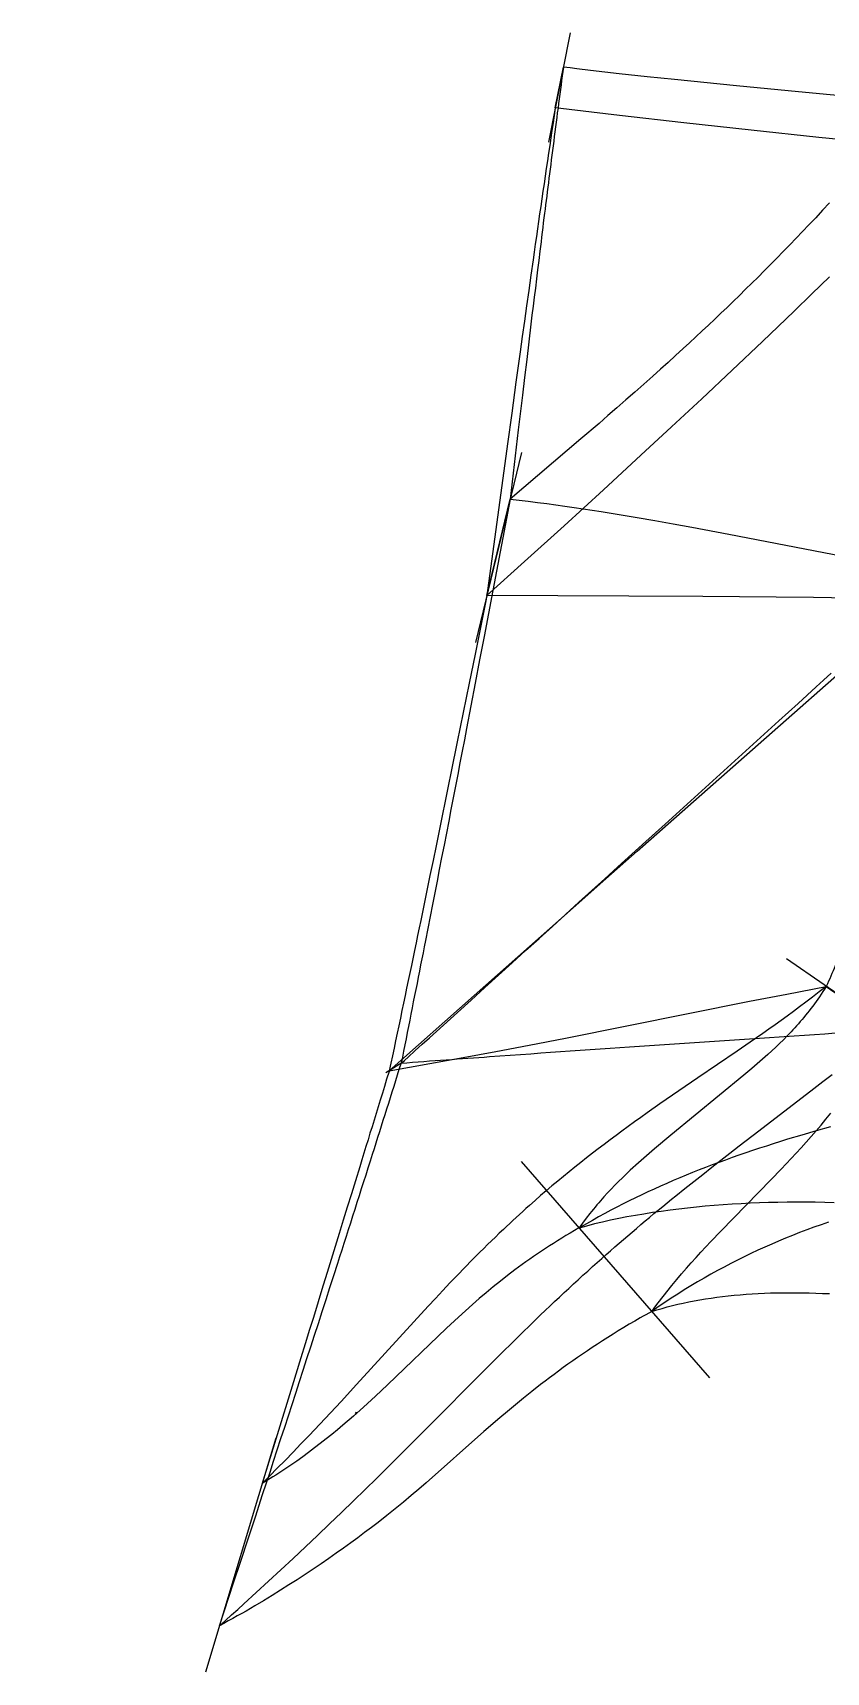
# Model space of a CAD drawing. Extents: x -6521 to 36247, y -6170 to 14025.
# Drawn here: x -6521 to 345, y -6170 to 8010 of the extents above; entities that cross this region are included whole.
import ezdxf

# ---------------------------------------------------------------- set-up
doc = ezdxf.new("R2010")
doc.units = 0
doc.header["$LTSCALE"] = 0.005
doc.header["$MEASUREMENT"] = 0
for name, color, linetype in [('COLINES', 240, 'Continuous'), ('curveBot', 253, 'Continuous'), ('curveTop', 136, 'Continuous'), ('normals', 1, 'Continuous')]:
    doc.layers.add(name, color=color, linetype=linetype)

msp = doc.modelspace()

# ---------------------------------------------------------------- linework, layer by layer
at = {"layer": 'COLINES', "extrusion": (0.899999, -0.189932, -0.392337)}
msp.add_lwpolyline([(-162, 986), (-415, 2528), (3287, 1302), (3069, 1326), (2850, 1347), (2630, 1366), (2411, 1381), (2300, 1388), (2189, 1393), (2078, 1397), (1966, 1400), (1855, 1401), (1743, 1401), (1632, 1400), (1521, 1397), (1410, 1393), (1354, 1390), (1299, 1386), (1244, 1382), (1189, 1378), (1133, 1373), (1078, 1367), (1023, 1361), (968, 1353), (914, 1346), (859, 1337), (804, 1327), (749, 1317), (695, 1306), (641, 1294), (590, 1282), (539, 1268), (488, 1254), (436, 1239), (384, 1223), (333, 1206), (281, 1188), (230, 1170), (204, 1160), (179, 1150), (154, 1140), (128, 1129), (103, 1119), (78, 1108), (54, 1097), (29, 1086), (5, 1074), (-19, 1062), (-43, 1050), (-67, 1038), (-91, 1026), (-114, 1013), (-137, 1001), (-162, 986)], dxfattribs=at)
at = {"layer": 'COLINES', "extrusion": (0.773295, -0.605743, 0.187323)}
msp.add_lwpolyline([(-5383, 2734), (-5395, 2730), (-5383, 2734)], dxfattribs=at)
at = {"layer": 'curveBot', "extrusion": (-0.988404, 0.146208, 0.040987)}
for p, q in [((-2010, 7296, 808), (-2019, 7231, 805)), ((-2000, 7360, 811), (-2010, 7296, 808)), ((-2039, 7101, 803), (-2048, 7035, 802)), ((-2029, 7166, 804), (-2039, 7101, 803)), ((-2019, 7231, 805), (-2029, 7166, 804)), ((-2058, 6969, 803), (-2068, 6903, 804)), ((-2048, 7035, 802), (-2058, 6969, 803)), ((-2078, 6837, 805), (-2087, 6771, 807)), ((-2068, 6903, 804), (-2078, 6837, 805)), ((-2097, 6705, 810), (-2106, 6640, 814)), ((-2087, 6771, 807), (-2097, 6705, 810)), ((-2116, 6574, 818), (-2125, 6509, 822)), ((-2106, 6640, 814), (-2116, 6574, 818)), ((-2135, 6444, 828), (-2144, 6379, 833)), ((-2125, 6509, 822), (-2135, 6444, 828)), ((-2163, 6248, 847), (-2173, 6181, 855)), ((-2153, 6315, 840), (-2163, 6248, 847)), ((-2144, 6379, 833), (-2153, 6315, 840)), ((-2182, 6114, 864), (-2192, 6047, 873)), ((-2173, 6181, 855), (-2182, 6114, 864)), ((-2192, 6047, 873), (-2211, 5914, 893)), ((-2211, 5914, 893), (-2229, 5781, 915)), ((-2229, 5781, 915), (-2248, 5649, 940)), ((-2248, 5649, 940), (-2266, 5516, 966)), ((-2266, 5516, 966), (-2285, 5384, 993)), ((-2303, 5252, 1023), (-2340, 4987, 1085)), ((-2285, 5384, 993), (-2303, 5252, 1023)), ((-2340, 4987, 1085), (-2376, 4720, 1152)), ((-2376, 4720, 1152), (-2413, 4455, 1222)), ((-2413, 4455, 1222), (-2591, 3143, 1590))]:
    msp.add_line(p, q, dxfattribs=at)
at = {"layer": 'curveBot', "extrusion": (0.101773, 0.963837, -0.246295)}
for p, q in [((-1444, 7295, 786), (-2000, 7360, 811)), ((-887, 7232, 768), (-1444, 7295, 786)), ((-304, 7168, 757), (-887, 7232, 768)), ((280, 7105, 756), (-304, 7168, 757)), ((578, 7075, 758), (280, 7105, 756))]:
    msp.add_line(p, q, dxfattribs=at)
at = {"layer": 'curveBot', "extrusion": (-0.686916, 0.656313, -0.31209)}
for p, q in [((372, 5900, 865), (220, 5752, 886)), ((220, 5752, 886), (67, 5603, 911)), ((67, 5603, 911), (-70, 5471, 935)), ((-70, 5471, 935), (-207, 5340, 960)), ((-207, 5340, 960), (-469, 5091, 1013)), ((-469, 5091, 1013), (-731, 4845, 1072)), ((-731, 4845, 1072), (-993, 4601, 1135)), ((-993, 4601, 1135), (-1258, 4356, 1203)), ((-1258, 4356, 1203), (-1582, 4058, 1291)), ((-1582, 4058, 1291), (-1924, 3746, 1388)), ((-1924, 3746, 1388), (-2266, 3437, 1490)), ((-2266, 3437, 1490), (-2591, 3144, 1590))]:
    msp.add_line(p, q, dxfattribs=at)
at = {"layer": 'curveBot', "extrusion": (-0.978504, 0.204594, 0.025926)}
for p, q in [((-2595, 3127, 1594), (-2597, 3114, 1598)), ((-2594, 3130, 1593), (-2595, 3127, 1594)), ((-2593, 3134, 1592), (-2594, 3132, 1592)), ((-2594, 3132, 1592), (-2594, 3130, 1593)), ((-2592, 3140, 1591), (-2593, 3138, 1591)), ((-2593, 3138, 1591), (-2593, 3136, 1592)), ((-2593, 3136, 1592), (-2593, 3134, 1592)), ((-2592, 3143, 1591), (-2592, 3142, 1591)), ((-2592, 3142, 1591), (-2592, 3141, 1591)), ((-2592, 3141, 1591), (-2592, 3140, 1591)), ((-2598, 3112, 1599), (-2694, 2636, 1728)), ((-2597, 3114, 1598), (-2598, 3112, 1599)), ((-2694, 2636, 1728), (-2745, 2384, 1793)), ((-2745, 2384, 1793), (-2796, 2131, 1856)), ((-2796, 2131, 1856), (-2848, 1877, 1915)), ((-2848, 1877, 1915), (-2900, 1621, 1970)), ((-2900, 1621, 1970), (-2926, 1494, 1995)), ((-2926, 1494, 1995), (-2952, 1365, 2020)), ((-2952, 1365, 2020), (-2978, 1237, 2043)), ((-2978, 1237, 2043), (-3004, 1108, 2065)), ((-3004, 1108, 2065), (-3031, 979, 2086)), ((-3031, 979, 2086), (-3057, 850, 2106)), ((-3084, 721, 2123), (-3110, 592, 2139)), ((-3057, 850, 2106), (-3084, 721, 2123)), ((-3110, 592, 2139), (-3137, 463, 2153)), ((-3137, 463, 2153), (-3164, 333, 2165)), ((-3164, 333, 2165), (-3177, 268, 2170)), ((-3191, 203, 2175), (-3204, 138, 2179)), ((-3177, 268, 2170), (-3191, 203, 2175)), ((-3218, 72, 2182), (-3245, -58, 2187)), ((-3204, 138, 2179), (-3218, 72, 2182)), ((-3245, -58, 2187), (-3272, -188, 2189)), ((-3286, -253, 2190), (-3299, -318, 2190)), ((-3272, -188, 2189), (-3286, -253, 2190)), ((-3313, -383, 2189), (-3327, -448, 2188)), ((-3299, -318, 2190), (-3313, -383, 2189)), ((-3340, -513, 2186), (-3354, -578, 2183)), ((-3327, -448, 2188), (-3340, -513, 2186)), ((-3381, -708, 2176), (-3395, -773, 2172)), ((-3367, -643, 2180), (-3381, -708, 2176)), ((-3354, -578, 2183), (-3367, -643, 2180)), ((-3409, -838, 2167), (-3422, -903, 2162)), ((-3395, -773, 2172), (-3409, -838, 2167)), ((-3422, -903, 2162), (-3436, -968, 2155))]:
    msp.add_line(p, q, dxfattribs=at)
at = {"layer": 'curveBot', "extrusion": (0.006941, -0.988447, 0.15141)}
for p, q in [((-1362, 3138, 1497), (-2591, 3144, 1590)), ((-724, 3134, 1441), (-1362, 3138, 1497)), ((-405, 3131, 1408), (-724, 3134, 1441)), ((-88, 3128, 1374), (-405, 3131, 1408)), ((235, 3125, 1335), (-88, 3128, 1374)), ((546, 3120, 1293), (235, 3125, 1335))]:
    msp.add_line(p, q, dxfattribs=at)
at = {"layer": 'curveBot', "extrusion": (0.666458, -0.744393, 0.041382)}
for p, q in [((-244, 1855, 1539), (1178, 3110, 1198)), ((-1290, 933, 1776), (-244, 1855, 1539)), ((-1561, 693, 1833), (-1290, 933, 1776)), ((-1844, 442, 1888), (-1561, 693, 1833)), ((-2701, -316, 2038), (-1844, 442, 1888)), ((-3436, -968, 2155), (-2701, -316, 2038))]:
    msp.add_line(p, q, dxfattribs=at)
at = {"layer": 'curveBot', "extrusion": (-0.089949, 0.954264, 0.285114)}
for p, q in [((4, -304, 1019), (345, -238, 907)), ((-1912, -686, 1692), (-319, -367, 1129)), ((-319, -367, 1129), (4, -304, 1019)), ((-2226, -747, 1797), (-1912, -686, 1692)), ((-2798, -854, 1976), (-2513, -801, 1889)), ((-2513, -801, 1889), (-2226, -747, 1797)), ((-3436, -968, 2155), (-3086, -906, 2060)), ((-3086, -906, 2060), (-2798, -854, 1976))]:
    msp.add_line(p, q, dxfattribs=at)
at = {"layer": 'curveBot', "extrusion": (-0.601082, 0.686497, 0.409172)}
for p, q in [((345, -239, 907), (285, -286, 897)), ((115, -415, 866), (61, -456, 854)), ((170, -374, 877), (115, -415, 866)), ((227, -330, 887), (170, -374, 877)), ((285, -286, 897), (227, -330, 887)), ((-45, -534, 829), (-98, -571, 815)), ((8, -495, 842), (-45, -534, 829)), ((61, -456, 854), (8, -495, 842)), ((-257, -684, 769), (-312, -722, 753)), ((-204, -646, 785), (-257, -684, 769)), ((-151, -609, 801), (-204, -646, 785)), ((-98, -571, 815), (-151, -609, 801)), ((-425, -799, 716), (-765, -1029, 603)), ((-312, -722, 753), (-425, -799, 716)), ((-765, -1029, 603), (-984, -1179, 532)), ((-1094, -1255, 499), (-1203, -1332, 467)), ((-984, -1179, 532), (-1094, -1255, 499)), ((-1313, -1410, 437), (-1368, -1450, 423)), ((-1258, -1371, 452), (-1313, -1410, 437)), ((-1203, -1332, 467), (-1258, -1371, 452)), ((-1474, -1528, 398), (-1526, -1566, 387)), ((-1423, -1490, 410), (-1474, -1528, 398)), ((-1368, -1450, 423), (-1423, -1490, 410)), ((-1678, -1682, 357), (-1729, -1722, 349)), ((-1628, -1644, 366), (-1678, -1682, 357)), ((-1577, -1605, 376), (-1628, -1644, 366)), ((-1526, -1566, 387), (-1577, -1605, 376)), ((-1879, -1841, 329), (-1929, -1882, 324)), ((-1829, -1801, 335), (-1879, -1841, 329)), ((-1779, -1761, 342), (-1829, -1801, 335)), ((-1729, -1722, 349), (-1779, -1761, 342)), ((-2028, -1964, 317), (-2077, -2006, 315)), ((-1978, -1923, 320), (-2028, -1964, 317)), ((-1929, -1882, 324), (-1978, -1923, 320)), ((-2175, -2091, 313), (-2224, -2134, 313)), ((-2126, -2048, 313), (-2175, -2091, 313)), ((-2077, -2006, 315), (-2126, -2048, 313)), ((-2366, -2262, 320), (-2394, -2288, 323)), ((-2338, -2237, 318), (-2366, -2262, 320)), ((-2310, -2211, 317), (-2338, -2237, 318)), ((-2281, -2185, 315), (-2310, -2211, 317)), ((-2253, -2160, 314), (-2281, -2185, 315)), ((-2224, -2134, 313), (-2253, -2160, 314)), ((-2518, -2406, 337), (-2552, -2438, 343)), ((-2484, -2373, 333), (-2518, -2406, 337)), ((-2449, -2340, 329), (-2484, -2373, 333)), ((-2422, -2314, 325), (-2449, -2340, 329)), ((-2394, -2288, 323), (-2422, -2314, 325)), ((-2652, -2537, 361), (-2685, -2570, 368)), ((-2619, -2504, 354), (-2652, -2537, 361)), ((-2585, -2471, 348), (-2619, -2504, 354)), ((-2552, -2438, 343), (-2585, -2471, 348)), ((-2783, -2670, 391), (-2847, -2736, 408)), ((-2718, -2603, 375), (-2783, -2670, 391)), ((-2685, -2570, 368), (-2718, -2603, 375)), ((-2911, -2803, 426), (-2974, -2870, 446)), ((-2847, -2736, 408), (-2911, -2803, 426)), ((-3037, -2937, 466), (-3099, -3004, 487)), ((-2974, -2870, 446), (-3037, -2937, 466)), ((-3099, -3004, 487), (-3223, -3139, 531)), ((-3223, -3139, 531), (-3719, -3682, 715)), ((-3719, -3682, 715), (-3853, -3828, 762)), ((-3853, -3828, 762), (-3991, -3976, 807)), ((-3991, -3976, 807), (-4130, -4123, 850)), ((-4200, -4196, 870), (-4269, -4268, 889)), ((-4130, -4123, 850), (-4200, -4196, 870)), ((-4337, -4338, 906), (-4405, -4406, 922)), ((-4269, -4268, 889), (-4337, -4338, 906)), ((-4504, -4505, 942), (-4536, -4537, 948)), ((-4471, -4473, 936), (-4504, -4505, 942)), ((-4405, -4406, 922), (-4471, -4473, 936))]:
    msp.add_line(p, q, dxfattribs=at)
at = {"layer": 'curveBot', "extrusion": (0.731947, -0.119108, -0.67087)}
for p, q in [((317, -283, 884), (302, -305, 872)), ((331, -261, 896), (317, -283, 884)), ((345, -239, 908), (331, -261, 896)), ((228, -409, 810), (213, -429, 797)), ((243, -389, 823), (228, -409, 810)), ((258, -369, 836), (243, -389, 823)), ((273, -348, 848), (258, -369, 836)), ((288, -327, 860), (273, -348, 848)), ((302, -305, 872), (288, -327, 860)), ((105, -561, 702), (89, -579, 688)), ((120, -543, 716), (105, -561, 702)), ((136, -525, 730), (120, -543, 716)), ((152, -506, 744), (136, -525, 730)), ((167, -487, 758), (152, -506, 744)), ((183, -468, 771), (167, -487, 758)), ((198, -449, 784), (183, -468, 771)), ((213, -429, 797), (198, -449, 784)), ((-25, -699, 585), (-58, -732, 555)), ((8, -666, 616), (-25, -699, 585)), ((41, -632, 645), (8, -666, 616)), ((57, -614, 660), (41, -632, 645)), ((73, -597, 674), (57, -614, 660)), ((89, -579, 688), (73, -597, 674)), ((-160, -827, 460), (-229, -888, 396)), ((-126, -796, 492), (-160, -827, 460)), ((-92, -764, 524), (-126, -796, 492)), ((-58, -732, 555), (-92, -764, 524)), ((-299, -948, 331), (-368, -1007, 265)), ((-229, -888, 396), (-299, -948, 331)), ((-368, -1007, 265), (-1001, -1524, -333)), ((-1001, -1524, -333), (-1140, -1643, -464)), ((-1140, -1643, -464), (-1210, -1703, -529)), ((-1351, -1829, -661), (-1385, -1861, -693)), ((-1279, -1764, -594), (-1351, -1829, -661)), ((-1210, -1703, -529), (-1279, -1764, -594)), ((-1484, -1958, -783), (-1516, -1991, -812)), ((-1452, -1926, -754), (-1484, -1958, -783)), ((-1419, -1894, -723), (-1452, -1926, -754)), ((-1385, -1861, -693), (-1419, -1894, -723)), ((-1624, -2110, -908), (-1639, -2128, -922)), ((-1609, -2093, -895), (-1624, -2110, -908)), ((-1593, -2075, -881), (-1609, -2093, -895)), ((-1578, -2058, -868), (-1593, -2075, -881)), ((-1547, -2024, -840), (-1578, -2058, -868)), ((-1516, -1991, -812), (-1547, -2024, -840)), ((-1731, -2244, -1002), (-1763, -2285, -1029)), ((-1700, -2204, -975), (-1731, -2244, -1002)), ((-1685, -2184, -962), (-1700, -2204, -975)), ((-1670, -2165, -949), (-1685, -2184, -962)), ((-1654, -2147, -935), (-1670, -2165, -949)), ((-1639, -2128, -922), (-1654, -2147, -935)), ((-1763, -2285, -1029), (-1794, -2328, -1056))]:
    msp.add_line(p, q, dxfattribs=at)
at = {"layer": 'curveBot', "extrusion": (-0.95591, 0.293644, 0.003044)}
for p, q in [((-3438, -973, 2155), (-3459, -1041, 2150)), ((-3478, -1103, 2144), (-3496, -1163, 2138)), ((-3459, -1041, 2150), (-3478, -1103, 2144)), ((-3514, -1223, 2131), (-3532, -1281, 2124)), ((-3496, -1163, 2138), (-3514, -1223, 2131)), ((-3568, -1396, 2108), (-3585, -1452, 2098)), ((-3550, -1339, 2116), (-3568, -1396, 2108)), ((-3532, -1281, 2124), (-3550, -1339, 2116)), ((-3603, -1509, 2089), (-3620, -1566, 2078)), ((-3585, -1452, 2098), (-3603, -1509, 2089)), ((-3655, -1680, 2054), (-3673, -1739, 2041)), ((-3638, -1623, 2066), (-3655, -1680, 2054)), ((-3620, -1566, 2078), (-3638, -1623, 2066)), ((-3691, -1798, 2027), (-3729, -1920, 1997)), ((-3673, -1739, 2041), (-3691, -1798, 2027)), ((-3729, -1920, 1997), (-3764, -2033, 1967)), ((-3764, -2033, 1967), (-3799, -2147, 1936)), ((-3834, -2261, 1902), (-3869, -2375, 1868)), ((-3799, -2147, 1936), (-3834, -2261, 1902)), ((-3869, -2375, 1868), (-3904, -2488, 1832)), ((-3904, -2488, 1832), (-3939, -2601, 1794)), ((-3939, -2601, 1794), (-3973, -2713, 1755)), ((-4007, -2823, 1716), (-4037, -2919, 1679)), ((-3973, -2713, 1755), (-4007, -2823, 1716)), ((-4037, -2919, 1679), (-4067, -3015, 1642)), ((-4096, -3111, 1604), (-4125, -3206, 1565)), ((-4067, -3015, 1642), (-4096, -3111, 1604)), ((-4125, -3206, 1565), (-4164, -3329, 1513)), ((-4164, -3329, 1513), (-4201, -3452, 1459)), ((-4201, -3452, 1459), (-4277, -3696, 1349)), ((-4277, -3696, 1349), (-4407, -4117, 1151)), ((-4407, -4117, 1151), (-4540, -4548, 942))]:
    msp.add_line(p, q, dxfattribs=at)
at = {"layer": 'curveBot', "extrusion": (0.216412, -0.801188, -0.557911)}
for p, q in [((134, -1524, -1463), (10, -1561, -1458)), ((258, -1487, -1467), (134, -1524, -1463)), ((383, -1452, -1470), (258, -1487, -1467)), ((-410, -1698, -1424), (-469, -1719, -1417)), ((-352, -1678, -1430), (-410, -1698, -1424)), ((-292, -1658, -1436), (-352, -1678, -1430)), ((-233, -1638, -1441), (-292, -1658, -1436)), ((-173, -1619, -1446), (-233, -1638, -1441)), ((-113, -1599, -1450), (-173, -1619, -1446)), ((-52, -1580, -1454), (-113, -1599, -1450)), ((10, -1561, -1458), (-52, -1580, -1454)), ((-755, -1826, -1374), (-812, -1849, -1363)), ((-699, -1804, -1383), (-755, -1826, -1374)), ((-642, -1783, -1393), (-699, -1804, -1383)), ((-584, -1761, -1401), (-642, -1783, -1393)), ((-527, -1740, -1409), (-584, -1761, -1401)), ((-469, -1719, -1417), (-527, -1740, -1409)), ((-1089, -1966, -1302), (-1143, -1991, -1288)), ((-1034, -1942, -1316), (-1089, -1966, -1302)), ((-979, -1918, -1328), (-1034, -1942, -1316)), ((-923, -1895, -1341), (-979, -1918, -1328)), ((-867, -1872, -1352), (-923, -1895, -1341)), ((-812, -1849, -1363), (-867, -1872, -1352)), ((-1413, -2120, -1206), (-1466, -2148, -1188)), ((-1359, -2094, -1224), (-1413, -2120, -1206)), ((-1306, -2067, -1241), (-1359, -2094, -1224)), ((-1252, -2041, -1257), (-1306, -2067, -1241)), ((-1198, -2016, -1273), (-1252, -2041, -1257)), ((-1143, -1991, -1288), (-1198, -2016, -1273)), ((-1678, -2262, -1107), (-1730, -2291, -1084)), ((-1625, -2232, -1128), (-1678, -2262, -1107)), ((-1572, -2204, -1149), (-1625, -2232, -1128)), ((-1519, -2175, -1169), (-1572, -2204, -1149)), ((-1466, -2148, -1188), (-1519, -2175, -1169)), ((-1730, -2291, -1084), (-1794, -2328, -1056))]:
    msp.add_line(p, q, dxfattribs=at)
at = {"layer": 'curveBot', "extrusion": (-0.294606, -0.783158, -0.547605)}
for p, q in [((-470, -2123, -2063), (-548, -2128, -2013)), ((-391, -2118, -2112), (-470, -2123, -2063)), ((-313, -2114, -2160), (-391, -2118, -2112)), ((-233, -2111, -2207), (-313, -2114, -2160)), ((-154, -2108, -2253), (-233, -2111, -2207)), ((-74, -2106, -2299), (-154, -2108, -2253)), ((6, -2105, -2344), (-74, -2106, -2299)), ((87, -2104, -2388), (6, -2105, -2344)), ((168, -2104, -2432), (87, -2104, -2388)), ((250, -2105, -2475), (168, -2104, -2432)), ((332, -2107, -2517), (250, -2105, -2475)), ((414, -2109, -2558), (332, -2107, -2517)), ((-1522, -2261, -1298), (-1592, -2277, -1238)), ((-1451, -2246, -1358), (-1522, -2261, -1298)), ((-1379, -2232, -1417), (-1451, -2246, -1358)), ((-1306, -2219, -1475), (-1379, -2232, -1417)), ((-1232, -2207, -1532), (-1306, -2219, -1475)), ((-1157, -2195, -1589), (-1232, -2207, -1532)), ((-1082, -2184, -1645), (-1157, -2195, -1589)), ((-1006, -2174, -1701), (-1082, -2184, -1645)), ((-930, -2164, -1755), (-1006, -2174, -1701)), ((-854, -2156, -1808), (-930, -2164, -1755)), ((-778, -2148, -1861), (-854, -2156, -1808)), ((-702, -2140, -1912), (-778, -2148, -1861)), ((-626, -2134, -1963), (-702, -2140, -1912)), ((-548, -2128, -2013), (-626, -2134, -1963)), ((-1761, -2320, -1086), (-1794, -2329, -1055)), ((-1728, -2311, -1117), (-1761, -2320, -1086)), ((-1661, -2293, -1178), (-1728, -2311, -1117)), ((-1592, -2277, -1238), (-1661, -2293, -1178))]:
    msp.add_line(p, q, dxfattribs=at)
at = {"layer": 'curveBot', "extrusion": (0.072425, -0.717995, -0.69227)}
for p, q in [((-1907, -2394, -999), (-1944, -2416, -980)), ((-1870, -2372, -1018), (-1907, -2394, -999)), ((-1833, -2350, -1037), (-1870, -2372, -1018)), ((-1795, -2328, -1056), (-1833, -2350, -1037)), ((-2153, -2551, -862), (-2187, -2574, -842)), ((-2119, -2528, -882), (-2153, -2551, -862)), ((-2085, -2506, -902), (-2119, -2528, -882)), ((-2050, -2483, -922), (-2085, -2506, -902)), ((-2015, -2461, -942), (-2050, -2483, -922)), ((-1980, -2438, -961), (-2015, -2461, -942)), ((-1944, -2416, -980), (-1980, -2438, -961)), ((-2350, -2691, -737), (-2413, -2740, -694)), ((-2285, -2644, -780), (-2350, -2691, -737)), ((-2253, -2621, -801), (-2285, -2644, -780)), ((-2220, -2597, -821), (-2253, -2621, -801)), ((-2187, -2574, -842), (-2220, -2597, -821)), ((-2475, -2788, -650), (-2536, -2838, -605)), ((-2413, -2740, -694), (-2475, -2788, -650)), ((-2657, -2939, -512), (-2717, -2991, -465)), ((-2597, -2888, -559), (-2657, -2939, -512)), ((-2536, -2838, -605), (-2597, -2888, -559)), ((-2836, -3098, -366), (-2940, -3195, -277)), ((-2776, -3044, -416), (-2836, -3098, -366)), ((-2717, -2991, -465), (-2776, -3044, -416)), ((-2940, -3195, -277), (-3451, -3686, 179)), ((-3451, -3686, 179), (-3554, -3783, 269)), ((-3554, -3783, 269), (-3660, -3879, 357)), ((-3747, -3955, 427), (-3838, -4034, 499)), ((-3660, -3879, 357), (-3747, -3955, 427)), ((-3885, -4073, 535), (-3934, -4113, 571)), ((-3838, -4034, 499), (-3885, -4073, 535)), ((-4083, -4230, 677), (-4134, -4269, 712)), ((-4033, -4191, 642), (-4083, -4230, 677)), ((-3983, -4152, 607), (-4033, -4191, 642)), ((-3934, -4113, 571), (-3983, -4152, 607)), ((-4288, -4380, 811), (-4340, -4415, 842)), ((-4237, -4344, 779), (-4288, -4380, 811)), ((-4185, -4307, 746), (-4237, -4344, 779)), ((-4134, -4269, 712), (-4185, -4307, 746)), ((-4513, -4523, 936), (-4536, -4537, 948)), ((-4489, -4509, 924), (-4513, -4523, 936)), ((-4466, -4495, 912), (-4489, -4509, 924)), ((-4443, -4481, 900), (-4466, -4495, 912)), ((-4417, -4465, 886), (-4443, -4481, 900)), ((-4391, -4449, 872), (-4417, -4465, 886)), ((-4366, -4432, 857), (-4391, -4449, 872)), ((-4340, -4415, 842), (-4366, -4432, 857))]:
    msp.add_line(p, q, dxfattribs=at)
at = {"layer": 'curveTop', "extrusion": (-0.991193, 0.130776, 0.020818)}
for p, q in [((-1935, 7676, 1944), (-1940, 7637, 1943)), ((-1929, 7714, 1946), (-1935, 7676, 1944)), ((-1955, 7519, 1943), (-1960, 7479, 1944)), ((-1950, 7559, 1943), (-1955, 7519, 1943)), ((-1945, 7598, 1943), (-1950, 7559, 1943)), ((-1940, 7637, 1943), (-1945, 7598, 1943)), ((-1971, 7399, 1948), (-1976, 7359, 1951)), ((-1966, 7439, 1946), (-1971, 7399, 1948)), ((-1960, 7479, 1944), (-1966, 7439, 1946)), ((-1992, 7237, 1963), (-1997, 7196, 1968)), ((-1987, 7277, 1959), (-1992, 7237, 1963)), ((-1982, 7318, 1955), (-1987, 7277, 1959)), ((-1976, 7359, 1951), (-1982, 7318, 1955)), ((-2008, 7114, 1979), (-2013, 7073, 1985)), ((-2003, 7155, 1973), (-2008, 7114, 1979)), ((-1997, 7196, 1968), (-2003, 7155, 1973)), ((-2029, 6952, 2006), (-2034, 6911, 2014)), ((-2024, 6992, 1999), (-2029, 6952, 2006)), ((-2018, 7033, 1992), (-2024, 6992, 1999)), ((-2013, 7073, 1985), (-2018, 7033, 1992)), ((-2044, 6831, 2030), (-2049, 6791, 2039)), ((-2039, 6871, 2022), (-2044, 6831, 2030)), ((-2034, 6911, 2014), (-2039, 6871, 2022)), ((-2064, 6674, 2068), (-2069, 6636, 2078)), ((-2059, 6713, 2058), (-2064, 6674, 2068)), ((-2054, 6752, 2048), (-2059, 6713, 2058)), ((-2049, 6791, 2039), (-2054, 6752, 2048)), ((-2078, 6560, 2099), (-2083, 6523, 2110)), ((-2074, 6598, 2088), (-2078, 6560, 2099)), ((-2069, 6636, 2078), (-2074, 6598, 2088)), ((-2098, 6409, 2145), (-2103, 6367, 2159)), ((-2092, 6450, 2132), (-2098, 6409, 2145)), ((-2088, 6486, 2121), (-2092, 6450, 2132)), ((-2083, 6523, 2110), (-2088, 6486, 2121)), ((-2118, 6244, 2203), (-2123, 6203, 2218)), ((-2113, 6285, 2188), (-2118, 6244, 2203)), ((-2108, 6326, 2173), (-2113, 6285, 2188)), ((-2103, 6367, 2159), (-2108, 6326, 2173)), ((-2133, 6121, 2250), (-2143, 6041, 2283)), ((-2123, 6203, 2218), (-2133, 6121, 2250)), ((-2153, 5960, 2318), (-2163, 5881, 2353)), ((-2143, 6041, 2283), (-2153, 5960, 2318)), ((-2163, 5881, 2353), (-2172, 5802, 2390)), ((-2182, 5723, 2428), (-2192, 5645, 2467)), ((-2172, 5802, 2390), (-2182, 5723, 2428)), ((-2201, 5567, 2507), (-2210, 5490, 2547)), ((-2192, 5645, 2467), (-2201, 5567, 2507)), ((-2210, 5490, 2547), (-2229, 5336, 2630)), ((-2229, 5336, 2630), (-2247, 5184, 2715)), ((-2247, 5184, 2715), (-2266, 5030, 2804)), ((-2266, 5030, 2804), (-2284, 4877, 2895)), ((-2284, 4877, 2895), (-2320, 4576, 3078)), ((-2320, 4576, 3078), (-2391, 3976, 3455))]:
    msp.add_line(p, q, dxfattribs=at)
at = {"layer": 'curveTop', "extrusion": (0.12776, 0.944698, -0.302033)}
for p, q in [((-1872, 7706, 1947), (-1929, 7714, 1946)), ((-1813, 7699, 1949), (-1872, 7706, 1947)), ((-1694, 7684, 1954), (-1813, 7699, 1949)), ((-1572, 7670, 1961), (-1694, 7684, 1954)), ((-1448, 7656, 1970), (-1572, 7670, 1961)), ((-1204, 7629, 1990), (-1448, 7656, 1970)), ((-968, 7605, 2012), (-1204, 7629, 1990)), ((-432, 7551, 2071), (-968, 7605, 2012)), ((104, 7499, 2136), (-432, 7551, 2071)), ((1165, 7400, 2273), (104, 7499, 2136))]:
    msp.add_line(p, q, dxfattribs=at)
at = {"layer": 'curveTop', "extrusion": (-0.713626, 0.665017, -0.220204)}
for p, q in [((374, 6539, 2236), (314, 6475, 2237)), ((254, 6411, 2239), (195, 6349, 2242)), ((314, 6475, 2237), (254, 6411, 2239)), ((140, 6291, 2246), (84, 6233, 2251)), ((195, 6349, 2242), (140, 6291, 2246)), ((-27, 6119, 2265), (-82, 6062, 2273)), ((29, 6176, 2257), (-27, 6119, 2265)), ((84, 6233, 2251), (29, 6176, 2257)), ((-137, 6007, 2283), (-191, 5952, 2293)), ((-82, 6062, 2273), (-137, 6007, 2283)), ((-299, 5844, 2318), (-353, 5792, 2333)), ((-245, 5898, 2305), (-299, 5844, 2318)), ((-191, 5952, 2293), (-245, 5898, 2305)), ((-460, 5687, 2364), (-513, 5635, 2382)), ((-406, 5739, 2348), (-460, 5687, 2364)), ((-353, 5792, 2333), (-406, 5739, 2348)), ((-620, 5533, 2420), (-674, 5482, 2441)), ((-567, 5584, 2400), (-620, 5533, 2420)), ((-513, 5635, 2382), (-567, 5584, 2400)), ((-728, 5431, 2463), (-783, 5381, 2486)), ((-674, 5482, 2441), (-728, 5431, 2463)), ((-892, 5279, 2535), (-958, 5219, 2566)), ((-837, 5330, 2510), (-892, 5279, 2535)), ((-783, 5381, 2486), (-837, 5330, 2510)), ((-1024, 5159, 2599), (-1089, 5100, 2632)), ((-958, 5219, 2566), (-1024, 5159, 2599)), ((-1233, 4972, 2709), (-1310, 4903, 2753)), ((-1155, 5041, 2667), (-1233, 4972, 2709)), ((-1089, 5100, 2632), (-1155, 5041, 2667)), ((-1388, 4835, 2799), (-1466, 4767, 2846)), ((-1310, 4903, 2753), (-1388, 4835, 2799)), ((-1544, 4699, 2893), (-1621, 4632, 2942)), ((-1466, 4767, 2846), (-1544, 4699, 2893)), ((-1621, 4632, 2942), (-1777, 4498, 3042)), ((-1777, 4498, 3042), (-2391, 3976, 3455))]:
    msp.add_line(p, q, dxfattribs=at)
at = {"layer": 'curveTop', "extrusion": (0.980289, -0.19679, -0.01753)}
for p, q in [((-2391, 3976, 3455), (-2540, 3187, 3954)), ((-2540, 3187, 3954), (-2616, 2788, 4197)), ((-2616, 2788, 4197), (-2654, 2587, 4315)), ((-2654, 2587, 4315), (-2693, 2386, 4431)), ((-2693, 2386, 4431), (-2730, 2190, 4539)), ((-2730, 2190, 4539), (-2768, 1994, 4644)), ((-2768, 1994, 4644), (-2786, 1895, 4695)), ((-2786, 1895, 4695), (-2806, 1796, 4746)), ((-2806, 1796, 4746), (-2825, 1696, 4795)), ((-2844, 1596, 4843), (-2863, 1495, 4890)), ((-2825, 1696, 4795), (-2844, 1596, 4843)), ((-2863, 1495, 4890), (-2883, 1394, 4935)), ((-2902, 1292, 4980), (-2922, 1190, 5023)), ((-2883, 1394, 4935), (-2902, 1292, 4980)), ((-2922, 1190, 5023), (-2942, 1087, 5065)), ((-2942, 1087, 5065), (-2962, 983, 5105)), ((-2983, 878, 5144), (-3003, 773, 5182)), ((-2962, 983, 5105), (-2983, 878, 5144)), ((-3003, 773, 5182), (-3023, 673, 5216)), ((-3042, 571, 5249), (-3062, 469, 5280)), ((-3023, 673, 5216), (-3042, 571, 5249)), ((-3062, 469, 5280), (-3082, 366, 5310)), ((-3082, 366, 5310), (-3103, 262, 5338)), ((-3123, 158, 5365), (-3134, 105, 5377)), ((-3103, 262, 5338), (-3123, 158, 5365)), ((-3154, 0, 5401), (-3165, -53, 5412)), ((-3144, 53, 5389), (-3154, 0, 5401)), ((-3134, 105, 5377), (-3144, 53, 5389)), ((-3175, -105, 5423), (-3186, -158, 5433)), ((-3165, -53, 5412), (-3175, -105, 5423)), ((-3207, -265, 5451), (-3217, -318, 5460)), ((-3196, -212, 5442), (-3207, -265, 5451)), ((-3186, -158, 5433), (-3196, -212, 5442)), ((-3238, -424, 5475), (-3249, -478, 5481)), ((-3228, -371, 5467), (-3238, -424, 5475)), ((-3217, -318, 5460), (-3228, -371, 5467)), ((-3259, -531, 5487), (-3270, -585, 5493)), ((-3249, -478, 5481), (-3259, -531, 5487)), ((-3291, -691, 5501), (-3302, -745, 5505)), ((-3281, -638, 5497), (-3291, -691, 5501)), ((-3270, -585, 5493), (-3281, -638, 5497)), ((-3313, -798, 5507), (-3323, -851, 5510)), ((-3302, -745, 5505), (-3313, -798, 5507)), ((-3323, -851, 5510), (-3334, -904, 5511))]:
    msp.add_line(p, q, dxfattribs=at)
at = {"layer": 'curveTop', "extrusion": (0.063128, 0.908748, -0.412544)}
for p, q in [((-2391, 3976, 3455), (-2312, 3967, 3448)), ((-2312, 3967, 3448), (-2233, 3958, 3439)), ((-2233, 3958, 3439), (-2153, 3948, 3430)), ((-2153, 3948, 3430), (-2074, 3938, 3420)), ((-2074, 3938, 3420), (-1995, 3927, 3409)), ((-1995, 3927, 3409), (-1916, 3917, 3397)), ((-1916, 3917, 3397), (-1837, 3905, 3385)), ((-1837, 3905, 3385), (-1758, 3894, 3372)), ((-1758, 3894, 3372), (-1680, 3882, 3358)), ((-1680, 3882, 3358), (-1602, 3870, 3343)), ((-1602, 3870, 3343), (-1446, 3845, 3312)), ((-1446, 3845, 3312), (-1291, 3819, 3279)), ((-1291, 3819, 3279), (-1137, 3793, 3243)), ((-1137, 3793, 3243), (-978, 3764, 3205)), ((-978, 3764, 3205), (-818, 3735, 3165)), ((-818, 3735, 3165), (-498, 3674, 3079)), ((-498, 3674, 3079), (732, 3435, 2741))]:
    msp.add_line(p, q, dxfattribs=at)
at = {"layer": 'curveTop', "extrusion": (-0.669427, 0.742851, 0.006351)}
for p, q in [((322, 2411, 3136), (387, 2470, 3091)), ((101, 2210, 3294), (258, 2352, 3181)), ((258, 2352, 3181), (322, 2411, 3136)), ((-65, 2060, 3418), (101, 2210, 3294)), ((-1050, 1165, 4181), (-65, 2060, 3418)), ((-1216, 1014, 4305), (-1050, 1165, 4181)), ((-1458, 795, 4481), (-1216, 1014, 4305)), ((-1570, 693, 4560), (-1458, 795, 4481)), ((-1796, 489, 4713), (-1682, 591, 4637)), ((-1682, 591, 4637), (-1570, 693, 4560)), ((-1910, 385, 4788), (-1796, 489, 4713)), ((-2024, 281, 4861), (-1910, 385, 4788)), ((-2256, 71, 5002), (-2140, 177, 4932)), ((-2140, 177, 4932), (-2024, 281, 4861)), ((-2373, -34, 5069), (-2256, 71, 5002)), ((-2608, -248, 5196), (-2490, -141, 5134)), ((-2490, -141, 5134), (-2373, -34, 5069)), ((-2727, -356, 5256), (-2608, -248, 5196)), ((-2847, -464, 5313), (-2727, -356, 5256)), ((-2968, -573, 5367), (-2907, -519, 5341)), ((-2907, -519, 5341), (-2847, -464, 5313)), ((-3150, -738, 5443), (-3089, -683, 5418)), ((-3089, -683, 5418), (-3028, -628, 5393)), ((-3028, -628, 5393), (-2968, -573, 5367)), ((-3334, -904, 5511), (-3272, -849, 5489)), ((-3272, -849, 5489), (-3211, -793, 5466)), ((-3211, -793, 5466), (-3150, -738, 5443))]:
    msp.add_line(p, q, dxfattribs=at)
at = {"layer": 'curveTop', "extrusion": (0.08159, -0.996532, 0.016336)}
for p, q in [((-361, -697, 3294), (-1357, -764, 4192)), ((-190, -686, 3146), (-361, -697, 3294)), ((-18, -674, 3000), (-190, -686, 3146)), ((69, -668, 2929), (-18, -674, 3000)), ((157, -662, 2858), (69, -668, 2929)), ((245, -656, 2787), (157, -662, 2858)), ((334, -650, 2718), (245, -656, 2787)), ((424, -644, 2650), (334, -650, 2718)), ((-2570, -848, 5119), (-2616, -852, 5147)), ((-2479, -842, 5062), (-2570, -848, 5119)), ((-2389, -835, 5003), (-2479, -842, 5062)), ((-2300, -829, 4942), (-2389, -835, 5003)), ((-2212, -823, 4881), (-2300, -829, 4942)), ((-2125, -817, 4818), (-2212, -823, 4881)), ((-2040, -811, 4754), (-2125, -817, 4818)), ((-1955, -805, 4689), (-2040, -811, 4754)), ((-1871, -799, 4624), (-1955, -805, 4689)), ((-1784, -793, 4553), (-1871, -799, 4624)), ((-1697, -787, 4482), (-1784, -793, 4553)), ((-1611, -781, 4411), (-1697, -787, 4482)), ((-1526, -776, 4338), (-1611, -781, 4411)), ((-1357, -764, 4192), (-1526, -776, 4338)), ((-3284, -901, 5491), (-3334, -904, 5511)), ((-3235, -897, 5470), (-3284, -901, 5491)), ((-3186, -893, 5448), (-3235, -897, 5470)), ((-3137, -890, 5426), (-3186, -893, 5448)), ((-3088, -886, 5404), (-3137, -890, 5426)), ((-3040, -883, 5380), (-3088, -886, 5404)), ((-2992, -879, 5356), (-3040, -883, 5380)), ((-2944, -875, 5332), (-2992, -879, 5356)), ((-2896, -872, 5307), (-2944, -875, 5332)), ((-2849, -869, 5282), (-2896, -872, 5307)), ((-2802, -865, 5256), (-2849, -869, 5282)), ((-2755, -862, 5229), (-2802, -865, 5256)), ((-2708, -858, 5203), (-2755, -862, 5229)), ((-2662, -855, 5175), (-2708, -858, 5203)), ((-2616, -852, 5147), (-2662, -855, 5175))]:
    msp.add_line(p, q, dxfattribs=at)
at = {"layer": 'curveTop', "extrusion": (-0.953784, 0.299581, 0.023379)}
for p, q in [((-3365, -1003, 5516), (-3349, -954, 5514)), ((-3349, -954, 5514), (-3334, -904, 5511)), ((-3411, -1150, 5520), (-3395, -1101, 5519)), ((-3395, -1101, 5519), (-3380, -1052, 5518)), ((-3380, -1052, 5518), (-3365, -1003, 5516)), ((-3457, -1297, 5518), (-3441, -1248, 5519)), ((-3441, -1248, 5519), (-3426, -1199, 5520)), ((-3426, -1199, 5520), (-3411, -1150, 5520)), ((-3503, -1443, 5512), (-3488, -1394, 5515)), ((-3488, -1394, 5515), (-3472, -1346, 5517)), ((-3472, -1346, 5517), (-3457, -1297, 5518)), ((-3549, -1590, 5502), (-3534, -1541, 5506)), ((-3534, -1541, 5506), (-3519, -1492, 5509)), ((-3519, -1492, 5509), (-3503, -1443, 5512)), ((-3599, -1748, 5486), (-3580, -1688, 5493)), ((-3580, -1688, 5493), (-3565, -1639, 5498)), ((-3565, -1639, 5498), (-3549, -1590, 5502)), ((-3637, -1867, 5470), (-3618, -1807, 5478)), ((-3618, -1807, 5478), (-3599, -1748, 5486)), ((-3675, -1986, 5452), (-3656, -1927, 5461)), ((-3656, -1927, 5461), (-3637, -1867, 5470)), ((-3732, -2164, 5419), (-3713, -2105, 5431)), ((-3713, -2105, 5431), (-3694, -2046, 5442)), ((-3694, -2046, 5442), (-3675, -1986, 5452)), ((-3769, -2282, 5395), (-3751, -2223, 5407)), ((-3751, -2223, 5407), (-3732, -2164, 5419)), ((-3826, -2458, 5353), (-3807, -2399, 5367)), ((-3807, -2399, 5367), (-3788, -2341, 5381)), ((-3788, -2341, 5381), (-3769, -2282, 5395)), ((-3863, -2575, 5322), (-3844, -2516, 5338)), ((-3844, -2516, 5338), (-3826, -2458, 5353)), ((-3916, -2738, 5275), (-3882, -2633, 5306)), ((-3882, -2633, 5306), (-3863, -2575, 5322)), ((-3949, -2843, 5243), (-3916, -2738, 5275)), ((-4016, -3051, 5173), (-3983, -2947, 5209)), ((-3983, -2947, 5209), (-3949, -2843, 5243)), ((-4049, -3153, 5136), (-4016, -3051, 5173)), ((-4115, -3357, 5058), (-4082, -3255, 5098)), ((-4082, -3255, 5098), (-4049, -3153, 5136)), ((-4148, -3457, 5016), (-4115, -3357, 5058)), ((-4180, -3557, 4974), (-4148, -3457, 5016)), ((-4245, -3756, 4884), (-4213, -3657, 4929)), ((-4213, -3657, 4929), (-4180, -3557, 4974)), ((-4277, -3855, 4837), (-4245, -3756, 4884)), ((-4341, -4051, 4740), (-4309, -3953, 4789)), ((-4309, -3953, 4789), (-4277, -3855, 4837)), ((-4373, -4149, 4689), (-4341, -4051, 4740)), ((-4437, -4344, 4585), (-4405, -4247, 4638)), ((-4405, -4247, 4638), (-4373, -4149, 4689)), ((-4468, -4440, 4532), (-4437, -4344, 4585)), ((-4532, -4633, 4422), (-4468, -4440, 4532)), ((-4595, -4826, 4308), (-4532, -4633, 4422)), ((-4658, -5018, 4192), (-4595, -4826, 4308)), ((-4721, -5209, 4073), (-4658, -5018, 4192)), ((-4783, -5398, 3953), (-4721, -5209, 4073)), ((-4906, -5770, 3711), (-4783, -5398, 3953))]:
    msp.add_line(p, q, dxfattribs=at)
at = {"layer": 'curveTop', "extrusion": (0.609675, -0.751852, -0.251026)}
for p, q in [((-239, -1487, 2220), (239, -1121, 2285)), ((239, -1121, 2285), (317, -1061, 2294)), ((317, -1061, 2294), (396, -1000, 2303)), ((-409, -1618, 2199), (-239, -1487, 2220)), ((-568, -1741, 2182), (-489, -1680, 2190)), ((-489, -1680, 2190), (-409, -1618, 2199)), ((-724, -1864, 2170), (-646, -1802, 2175)), ((-646, -1802, 2175), (-568, -1741, 2182)), ((-879, -1987, 2163), (-801, -1925, 2165)), ((-801, -1925, 2165), (-724, -1864, 2170)), ((-1070, -2142, 2163), (-1032, -2111, 2162)), ((-1032, -2111, 2162), (-993, -2080, 2162)), ((-993, -2080, 2162), (-955, -2049, 2162)), ((-955, -2049, 2162), (-879, -1987, 2163)), ((-1259, -2299, 2174), (-1221, -2267, 2171)), ((-1221, -2267, 2171), (-1183, -2236, 2168)), ((-1183, -2236, 2168), (-1146, -2204, 2166)), ((-1146, -2204, 2166), (-1108, -2173, 2164)), ((-1108, -2173, 2164), (-1070, -2142, 2163)), ((-1410, -2427, 2192), (-1372, -2395, 2186)), ((-1372, -2395, 2186), (-1334, -2363, 2182)), ((-1334, -2363, 2182), (-1297, -2331, 2178)), ((-1297, -2331, 2178), (-1259, -2299, 2174)), ((-1560, -2558, 2218), (-1523, -2525, 2211)), ((-1523, -2525, 2211), (-1485, -2492, 2204)), ((-1485, -2492, 2204), (-1447, -2460, 2197)), ((-1447, -2460, 2197), (-1410, -2427, 2192)), ((-1719, -2700, 2256), (-1678, -2662, 2245)), ((-1678, -2662, 2245), (-1636, -2625, 2235)), ((-1636, -2625, 2235), (-1598, -2592, 2226)), ((-1598, -2592, 2226), (-1560, -2558, 2218)), ((-1883, -2850, 2307), (-1843, -2812, 2294)), ((-1843, -2812, 2294), (-1802, -2775, 2280)), ((-1802, -2775, 2280), (-1761, -2737, 2268)), ((-1761, -2737, 2268), (-1719, -2700, 2256)), ((-2045, -3002, 2369), (-2005, -2963, 2352)), ((-2005, -2963, 2352), (-1964, -2925, 2337)), ((-1964, -2925, 2337), (-1924, -2887, 2322)), ((-1924, -2887, 2322), (-1883, -2850, 2307)), ((-2209, -3160, 2443), (-2168, -3120, 2424)), ((-2168, -3120, 2424), (-2127, -3080, 2405)), ((-2127, -3080, 2405), (-2086, -3041, 2387)), ((-2086, -3041, 2387), (-2045, -3002, 2369)), ((-2374, -3321, 2527), (-2292, -3240, 2484)), ((-2292, -3240, 2484), (-2209, -3160, 2443)), ((-2621, -3567, 2664), (-2457, -3403, 2571)), ((-2457, -3403, 2571), (-2374, -3321, 2527)), ((-3102, -4052, 2948), (-2621, -3567, 2664)), ((-3255, -4205, 3036), (-3102, -4052, 2948)), ((-3350, -4300, 3088), (-3255, -4205, 3036)), ((-3545, -4492, 3191), (-3446, -4395, 3140)), ((-3446, -4395, 3140), (-3350, -4300, 3088)), ((-3645, -4590, 3241), (-3545, -4492, 3191)), ((-3746, -4688, 3290), (-3645, -4590, 3241)), ((-3952, -4887, 3385), (-3849, -4788, 3338)), ((-3849, -4788, 3338), (-3746, -4688, 3290)), ((-4057, -4987, 3430), (-3952, -4887, 3385)), ((-4268, -5186, 3514), (-4162, -5087, 3473)), ((-4162, -5087, 3473), (-4057, -4987, 3430)), ((-4374, -5286, 3553), (-4268, -5186, 3514)), ((-4588, -5482, 3624), (-4481, -5384, 3590)), ((-4481, -5384, 3590), (-4374, -5286, 3553)), ((-4694, -5579, 3656), (-4588, -5482, 3624)), ((-4800, -5675, 3685), (-4747, -5627, 3671)), ((-4747, -5627, 3671), (-4694, -5579, 3656)), ((-4906, -5770, 3711), (-4853, -5723, 3698)), ((-4853, -5723, 3698), (-4800, -5675, 3685))]:
    msp.add_line(p, q, dxfattribs=at)
at = {"layer": 'curveTop', "extrusion": (0.863619, -0.297732, -0.406839)}
for p, q in [((300, -1438, 1690), (343, -1388, 1744)), ((343, -1388, 1744), (386, -1336, 1797)), ((171, -1586, 1523), (215, -1537, 1580)), ((215, -1537, 1580), (257, -1488, 1635)), ((257, -1488, 1635), (300, -1438, 1690)), ((41, -1728, 1351), (127, -1634, 1466)), ((127, -1634, 1466), (171, -1586, 1523)), ((-132, -1909, 1118), (-46, -1820, 1235)), ((-46, -1820, 1235), (41, -1728, 1351)), ((-568, -2355, 518), (-132, -1909, 1118)), ((-654, -2445, 400), (-568, -2355, 518)), ((-781, -2582, 231), (-739, -2536, 287)), ((-739, -2536, 287), (-697, -2490, 343)), ((-697, -2490, 343), (-654, -2445, 400)), ((-906, -2725, 70), (-865, -2676, 123)), ((-865, -2676, 123), (-823, -2628, 177)), ((-823, -2628, 177), (-781, -2582, 231)), ((-1033, -2879, -87), (-991, -2826, -35)), ((-991, -2826, -35), (-948, -2774, 17)), ((-948, -2774, 17), (-906, -2725, 70)), ((-1121, -2991, -190), (-1099, -2962, -164)), ((-1099, -2962, -164), (-1077, -2934, -138)), ((-1077, -2934, -138), (-1055, -2906, -113)), ((-1055, -2906, -113), (-1033, -2879, -87)), ((-1165, -3050, -241), (-1143, -3020, -216)), ((-1143, -3020, -216), (-1121, -2991, -190))]:
    msp.add_line(p, q, dxfattribs=at)
at = {"layer": 'curveTop', "extrusion": (-0.24496, 0.623893, 0.742126)}
for p, q in [((54, -2392, -392), (-7, -2417, -391)), ((115, -2368, -392), (54, -2392, -392)), ((177, -2345, -391), (115, -2368, -392)), ((239, -2322, -390), (177, -2345, -391)), ((302, -2300, -388), (239, -2322, -390)), ((365, -2278, -386), (302, -2300, -388)), ((-306, -2549, -379), (-364, -2577, -375)), ((-247, -2521, -383), (-306, -2549, -379)), ((-187, -2494, -386), (-247, -2521, -383)), ((-127, -2468, -388), (-187, -2494, -386)), ((-67, -2442, -390), (-127, -2468, -388)), ((-7, -2417, -391), (-67, -2442, -390)), ((-539, -2666, -358), (-597, -2697, -351)), ((-481, -2635, -364), (-539, -2666, -358)), ((-423, -2606, -370), (-481, -2635, -364)), ((-364, -2577, -375), (-423, -2606, -370)), ((-826, -2828, -316), (-883, -2863, -305)), ((-769, -2794, -326), (-826, -2828, -316)), ((-712, -2761, -335), (-769, -2794, -326)), ((-654, -2728, -343), (-712, -2761, -335)), ((-597, -2697, -351), (-654, -2728, -343)), ((-1052, -2973, -269), (-1109, -3011, -256)), ((-996, -2935, -282), (-1052, -2973, -269)), ((-939, -2899, -294), (-996, -2935, -282)), ((-883, -2863, -305), (-939, -2899, -294)), ((-1109, -3011, -256), (-1165, -3050, -241))]:
    msp.add_line(p, q, dxfattribs=at)
at = {"layer": 'curveTop', "extrusion": (-0.290637, -0.816377, -0.499058)}
for p, q in [((-939, -2988, -475), (-892, -2978, -519)), ((-892, -2978, -519), (-845, -2968, -563)), ((-845, -2968, -563), (-798, -2958, -606)), ((-798, -2958, -606), (-750, -2950, -648)), ((-750, -2950, -648), (-701, -2941, -689)), ((-701, -2941, -689), (-652, -2934, -730)), ((-652, -2934, -730), (-603, -2927, -770)), ((-603, -2927, -770), (-553, -2921, -810)), ((-553, -2921, -810), (-503, -2915, -849)), ((-503, -2915, -849), (-452, -2910, -887)), ((-452, -2910, -887), (-401, -2905, -924)), ((-401, -2905, -924), (-349, -2901, -961)), ((-349, -2901, -961), (-296, -2897, -997)), ((-296, -2897, -997), (-243, -2894, -1033)), ((-243, -2894, -1033), (-190, -2892, -1068)), ((-190, -2892, -1068), (-136, -2890, -1102)), ((-136, -2890, -1102), (-82, -2889, -1136)), ((-82, -2889, -1136), (-27, -2888, -1170)), ((-27, -2888, -1170), (28, -2888, -1202)), ((28, -2888, -1202), (84, -2888, -1235)), ((84, -2888, -1235), (141, -2889, -1266)), ((141, -2889, -1266), (198, -2890, -1298)), ((198, -2890, -1298), (256, -2892, -1328)), ((256, -2892, -1328), (314, -2894, -1359)), ((314, -2894, -1359), (372, -2896, -1388)), ((-1165, -3050, -241), (-1121, -3037, -290)), ((-1121, -3037, -290), (-1076, -3024, -337)), ((-1076, -3024, -337), (-1031, -3011, -384)), ((-1031, -3011, -384), (-985, -2999, -430)), ((-985, -2999, -430), (-939, -2988, -475))]:
    msp.add_line(p, q, dxfattribs=at)
at = {"layer": 'curveTop', "extrusion": (0.270913, -0.893427, -0.358322)}
for p, q in [((-1264, -3105, -179), (-1312, -3133, -146)), ((-1239, -3091, -195), (-1264, -3105, -179)), ((-1215, -3078, -211), (-1239, -3091, -195)), ((-1190, -3064, -226), (-1215, -3078, -211)), ((-1165, -3050, -241), (-1190, -3064, -226)), ((-1500, -3246, -7), (-1545, -3274, 30)), ((-1454, -3217, -43), (-1500, -3246, -7)), ((-1407, -3189, -78), (-1454, -3217, -43)), ((-1360, -3161, -113), (-1407, -3189, -78)), ((-1312, -3133, -146), (-1360, -3161, -113)), ((-1722, -3390, 185), (-1765, -3419, 225)), ((-1679, -3361, 145), (-1722, -3390, 185)), ((-1635, -3332, 106), (-1679, -3361, 145)), ((-1590, -3303, 67), (-1635, -3332, 106)), ((-1545, -3274, 30), (-1590, -3303, 67)), ((-1931, -3536, 392), (-1971, -3566, 435)), ((-1890, -3507, 349), (-1931, -3536, 392)), ((-1849, -3478, 307), (-1890, -3507, 349)), ((-1807, -3448, 266), (-1849, -3478, 307)), ((-1765, -3419, 225), (-1807, -3448, 266)), ((-2126, -3683, 610), (-2201, -3741, 699)), ((-2088, -3654, 566), (-2126, -3683, 610)), ((-2050, -3624, 522), (-2088, -3654, 566)), ((-2010, -3595, 478), (-2050, -3624, 522)), ((-1971, -3566, 435), (-2010, -3595, 478)), ((-2274, -3800, 789), (-2345, -3857, 880)), ((-2201, -3741, 699), (-2274, -3800, 789)), ((-2413, -3915, 970), (-2480, -3971, 1061)), ((-2345, -3857, 880), (-2413, -3915, 970)), ((-2617, -4089, 1251), (-3117, -4532, 1977)), ((-2480, -3971, 1061), (-2617, -4089, 1251)), ((-3117, -4532, 1977), (-3181, -4587, 2067)), ((-3246, -4643, 2156), (-3314, -4699, 2245)), ((-3181, -4587, 2067), (-3246, -4643, 2156)), ((-3456, -4815, 2426), (-3532, -4874, 2517)), ((-3384, -4756, 2335), (-3456, -4815, 2426)), ((-3314, -4699, 2245), (-3384, -4756, 2335)), ((-3590, -4919, 2585), (-3649, -4963, 2651)), ((-3532, -4874, 2517), (-3590, -4919, 2585)), ((-3831, -5097, 2846), (-3895, -5142, 2910)), ((-3770, -5052, 2782), (-3831, -5097, 2846)), ((-3709, -5008, 2717), (-3770, -5052, 2782)), ((-3649, -4963, 2651), (-3709, -5008, 2717)), ((-4026, -5233, 3037), (-4094, -5278, 3100)), ((-3960, -5187, 2974), (-4026, -5233, 3037)), ((-3895, -5142, 2910), (-3960, -5187, 2974)), ((-4233, -5370, 3223), (-4304, -5416, 3283)), ((-4163, -5324, 3162), (-4233, -5370, 3223)), ((-4094, -5278, 3100), (-4163, -5324, 3162)), ((-4450, -5507, 3399), (-4524, -5552, 3456)), ((-4377, -5461, 3342), (-4450, -5507, 3399)), ((-4304, -5416, 3283), (-4377, -5461, 3342)), ((-4713, -5662, 3589), (-4752, -5684, 3614)), ((-4675, -5641, 3563), (-4713, -5662, 3589)), ((-4637, -5618, 3537), (-4675, -5641, 3563)), ((-4599, -5596, 3510), (-4637, -5618, 3537)), ((-4524, -5552, 3456), (-4599, -5596, 3510)), ((-4867, -5749, 3687), (-4906, -5770, 3711)), ((-4829, -5727, 3664), (-4867, -5749, 3687)), ((-4790, -5706, 3639), (-4829, -5727, 3664)), ((-4752, -5684, 3614), (-4790, -5706, 3639))]:
    msp.add_line(p, q, dxfattribs=at)
at = {"layer": 'normals', "extrusion": (0.12776, 0.944698, -0.302033)}
msp.add_line((-1870, 8010, 2899), (-2059, 7064, -142), dxfattribs=at)
at = {"layer": 'normals', "extrusion": (-0.991193, 0.130776, 0.020818)}
msp.add_line((-2000, 7360, 811), (-1929, 7714, 1946), dxfattribs=at)
at = {"layer": 'normals', "extrusion": (-0.713626, 0.665017, -0.220204)}
msp.add_line((-2293, 4381, 4363), (-2689, 2737, 682), dxfattribs=at)
at = {"layer": 'normals', "extrusion": (0.980289, -0.19679, -0.01753)}
msp.add_line((-2591, 3143, 1590), (-2391, 3976, 3455), dxfattribs=at)
at = {"layer": 'normals', "extrusion": (0.063128, 0.908748, -0.412544)}
msp.add_line((-2591, 3143, 1590), (-2391, 3976, 3455), dxfattribs=at)
at = {"layer": 'normals', "extrusion": (0.863619, -0.297732, -0.406839)}
msp.add_line((1230, -850, 3233), (0, 0), dxfattribs=at)
at = {"layer": 'normals', "extrusion": (-0.953784, 0.299581, 0.023379)}
msp.add_line((-3303, -886, 6510), (-3466, -987, 1156), dxfattribs=at)
at = {"layer": 'normals', "extrusion": (-0.290637, -0.816377, -0.499058)}
msp.add_line((-2295, -1754, -1704), (-665, -3625, 407), dxfattribs=at)
at = {"layer": 'normals', "extrusion": (0.609675, -0.751852, -0.251026)}
msp.add_line((-4419, -4147, 33), (-5026, -6170, 4619), dxfattribs=at)

doc.saveas('drawing.dxf')
